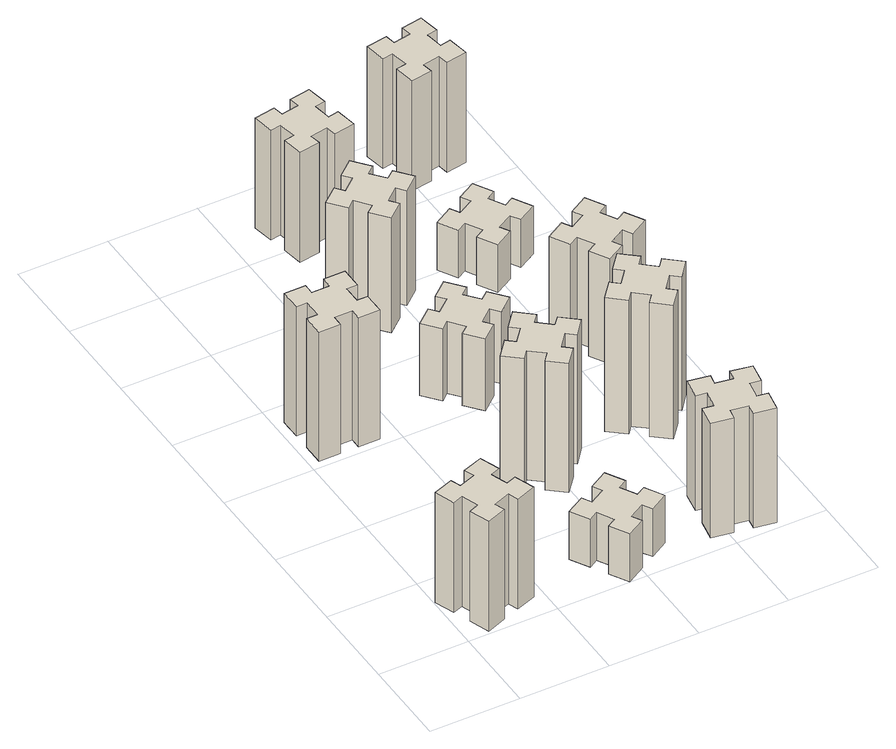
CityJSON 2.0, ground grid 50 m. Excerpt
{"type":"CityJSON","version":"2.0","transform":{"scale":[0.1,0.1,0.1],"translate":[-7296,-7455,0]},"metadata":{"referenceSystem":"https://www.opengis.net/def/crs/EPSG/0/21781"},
"CityObjects":{
"building1":{"type":"Building","attributes":{"class":"1000","function":"1000","usage":"1000","yearOfConstruction":2016,"roofType":"1000","measuredHeight":69,"storeysAboveGround":30,"storeysBelowGround":0},"geometry":[{"type":"Solid","lod":"1","boundaries":[[[[0,1,2,3,4,5,6,7,8,9,10,11,12,13,14,15,16,17,18,19]],[[17,16,20,21]],[[16,15,22,20]],[[15,14,23,22]],[[14,13,24,23]],[[13,12,25,24]],[[12,11,26,25]],[[11,10,27,26]],[[10,9,28,27]],[[9,8,29,28]],[[8,7,30,29]],[[7,6,31,30]],[[6,5,32,31]],[[5,4,33,32]],[[4,3,34,33]],[[3,2,35,34]],[[2,1,36,35]],[[1,0,37,36]],[[0,19,38,37]],[[19,18,39,38]],[[18,17,21,39]],[[24,25,26,27,28,29,30,31,32,33,34,35,36,37,38,39,21,20,22,23]]]]}]},
"building2":{"type":"Building","attributes":{"class":"1000","function":"1000","usage":"1000","yearOfConstruction":2016,"roofType":"1000","measuredHeight":81,"storeysAboveGround":30,"storeysBelowGround":0},"geometry":[{"type":"Solid","lod":"1","boundaries":[[[[40,41,42,43,44,45,46,47,48,49,50,51,52,53,54,55,56,57,58,59]],[[57,56,60,61]],[[56,55,62,60]],[[55,54,63,62]],[[54,53,64,63]],[[53,52,65,64]],[[52,51,66,65]],[[51,50,67,66]],[[50,49,68,67]],[[49,48,69,68]],[[48,47,70,69]],[[47,46,71,70]],[[46,45,72,71]],[[45,44,73,72]],[[44,43,74,73]],[[43,42,75,74]],[[42,41,76,75]],[[41,40,77,76]],[[40,59,78,77]],[[59,58,79,78]],[[58,57,61,79]],[[64,65,66,67,68,69,70,71,72,73,74,75,76,77,78,79,61,60,62,63]]]]}]},
"building3":{"type":"Building","attributes":{"class":"1000","function":"1000","usage":"1000","yearOfConstruction":2016,"roofType":"1000","measuredHeight":30,"storeysAboveGround":30,"storeysBelowGround":0},"geometry":[{"type":"Solid","lod":"1","boundaries":[[[[80,81,82,83,84,85,86,87,88,89,90,91,92,93,94,95,96,97,98,99]],[[97,96,100,101]],[[96,95,102,100]],[[95,94,103,102]],[[94,93,104,103]],[[93,92,105,104]],[[92,91,106,105]],[[91,90,107,106]],[[90,89,108,107]],[[89,88,109,108]],[[88,87,110,109]],[[87,86,111,110]],[[86,85,112,111]],[[85,84,113,112]],[[84,83,114,113]],[[83,82,115,114]],[[82,81,116,115]],[[81,80,117,116]],[[80,99,118,117]],[[99,98,119,118]],[[98,97,101,119]],[[104,105,106,107,108,109,110,111,112,113,114,115,116,117,118,119,101,100,102,103]]]]}]},
"building4":{"type":"Building","attributes":{"class":"1000","function":"1000","usage":"1000","yearOfConstruction":2016,"roofType":"1000","measuredHeight":81,"storeysAboveGround":30,"storeysBelowGround":0},"geometry":[{"type":"Solid","lod":"1","boundaries":[[[[120,121,122,123,124,125,126,127,128,129,130,131,132,133,134,135,136,137,138,139]],[[137,136,140,141]],[[136,135,142,140]],[[135,134,143,142]],[[134,133,144,143]],[[133,132,145,144]],[[132,131,146,145]],[[131,130,147,146]],[[130,129,148,147]],[[129,128,149,148]],[[128,127,150,149]],[[127,126,151,150]],[[126,125,152,151]],[[125,124,153,152]],[[124,123,154,153]],[[123,122,155,154]],[[122,121,156,155]],[[121,120,157,156]],[[120,139,158,157]],[[139,138,159,158]],[[138,137,141,159]],[[144,145,146,147,148,149,150,151,152,153,154,155,156,157,158,159,141,140,142,143]]]]}]},
"building5":{"type":"Building","attributes":{"class":"1000","function":"1000","usage":"1000","yearOfConstruction":2016,"roofType":"1000","measuredHeight":45,"storeysAboveGround":30,"storeysBelowGround":0},"geometry":[{"type":"Solid","lod":"1","boundaries":[[[[160,161,162,163,164,165,166,167,168,169,170,171,172,173,174,175,176,177,178,179]],[[177,176,180,181]],[[176,175,182,180]],[[175,174,183,182]],[[174,173,184,183]],[[173,172,185,184]],[[172,171,186,185]],[[171,170,187,186]],[[170,169,188,187]],[[169,168,189,188]],[[168,167,190,189]],[[167,166,191,190]],[[166,165,192,191]],[[165,164,193,192]],[[164,163,194,193]],[[163,162,195,194]],[[162,161,196,195]],[[161,160,197,196]],[[160,179,198,197]],[[179,178,199,198]],[[178,177,181,199]],[[184,185,186,187,188,189,190,191,192,193,194,195,196,197,198,199,181,180,182,183]]]]}]},
"building6":{"type":"Building","attributes":{"class":"1000","function":"1000","usage":"1000","yearOfConstruction":2016,"roofType":"1000","measuredHeight":72,"storeysAboveGround":30,"storeysBelowGround":0},"geometry":[{"type":"Solid","lod":"1","boundaries":[[[[200,201,202,203,204,205,206,207,208,209,210,211,212,213,214,215,216,217,218,219]],[[217,216,220,221]],[[216,215,222,220]],[[215,214,223,222]],[[214,213,224,223]],[[213,212,225,224]],[[212,211,226,225]],[[211,210,227,226]],[[210,209,228,227]],[[209,208,229,228]],[[208,207,230,229]],[[207,206,231,230]],[[206,205,232,231]],[[205,204,233,232]],[[204,203,234,233]],[[203,202,235,234]],[[202,201,236,235]],[[201,200,237,236]],[[200,219,238,237]],[[219,218,239,238]],[[218,217,221,239]],[[224,225,226,227,228,229,230,231,232,233,234,235,236,237,238,239,221,220,222,223]]]]}]},
"building7":{"type":"Building","attributes":{"class":"1000","function":"1000","usage":"1000","yearOfConstruction":2016,"roofType":"1000","measuredHeight":72,"storeysAboveGround":30,"storeysBelowGround":0},"geometry":[{"type":"Solid","lod":"1","boundaries":[[[[240,241,242,243,244,245,246,247,248,249,250,251,252,253,254,255,256,257,258,259]],[[257,256,260,261]],[[256,255,262,260]],[[255,254,263,262]],[[254,253,264,263]],[[253,252,265,264]],[[252,251,266,265]],[[251,250,267,266]],[[250,249,268,267]],[[249,248,269,268]],[[248,247,270,269]],[[247,246,271,270]],[[246,245,272,271]],[[245,244,273,272]],[[244,243,274,273]],[[243,242,275,274]],[[242,241,276,275]],[[241,240,277,276]],[[240,259,278,277]],[[259,258,279,278]],[[258,257,261,279]],[[264,265,266,267,268,269,270,271,272,273,274,275,276,277,278,279,261,260,262,263]]]]}]},
"building8":{"type":"Building","attributes":{"class":"1000","function":"1000","usage":"1000","yearOfConstruction":2016,"roofType":"1000","measuredHeight":69,"storeysAboveGround":30,"storeysBelowGround":0},"geometry":[{"type":"Solid","lod":"1","boundaries":[[[[280,281,282,283,284,285,286,287,288,289,290,291,292,293,294,295,296,297,298,299]],[[297,296,300,301]],[[296,295,302,300]],[[295,294,303,302]],[[294,293,304,303]],[[293,292,305,304]],[[292,291,306,305]],[[291,290,307,306]],[[290,289,308,307]],[[289,288,309,308]],[[288,287,310,309]],[[287,286,311,310]],[[286,285,312,311]],[[285,284,313,312]],[[284,283,314,313]],[[283,282,315,314]],[[282,281,316,315]],[[281,280,317,316]],[[280,299,318,317]],[[299,298,319,318]],[[298,297,301,319]],[[304,305,306,307,308,309,310,311,312,313,314,315,316,317,318,319,301,300,302,303]]]]}]},
"building9":{"type":"Building","attributes":{"class":"1000","function":"1000","usage":"1000","yearOfConstruction":2016,"roofType":"1000","measuredHeight":84,"storeysAboveGround":30,"storeysBelowGround":0},"geometry":[{"type":"Solid","lod":"1","boundaries":[[[[320,321,322,323,324,325,326,327,328,329,330,331,332,333,334,335,336,337,338,339]],[[337,336,340,341]],[[336,335,342,340]],[[335,334,343,342]],[[334,333,344,343]],[[333,332,345,344]],[[332,331,346,345]],[[331,330,347,346]],[[330,329,348,347]],[[329,328,349,348]],[[328,327,350,349]],[[327,326,351,350]],[[326,325,352,351]],[[325,324,353,352]],[[324,323,354,353]],[[323,322,355,354]],[[322,321,356,355]],[[321,320,357,356]],[[320,339,358,357]],[[339,338,359,358]],[[338,337,341,359]],[[344,345,346,347,348,349,350,351,352,353,354,355,356,357,358,359,341,340,342,343]]]]}]},
"building10":{"type":"Building","attributes":{"class":"1000","function":"1000","usage":"1000","yearOfConstruction":2016,"roofType":"1000","measuredHeight":66,"storeysAboveGround":30,"storeysBelowGround":0},"geometry":[{"type":"Solid","lod":"1","boundaries":[[[[360,361,362,363,364,365,366,367,368,369,370,371,372,373,374,375,376,377,378,379]],[[377,376,380,381]],[[376,375,382,380]],[[375,374,383,382]],[[374,373,384,383]],[[373,372,385,384]],[[372,371,386,385]],[[371,370,387,386]],[[370,369,388,387]],[[369,368,389,388]],[[368,367,390,389]],[[367,366,391,390]],[[366,365,392,391]],[[365,364,393,392]],[[364,363,394,393]],[[363,362,395,394]],[[362,361,396,395]],[[361,360,397,396]],[[360,379,398,397]],[[379,378,399,398]],[[378,377,381,399]],[[384,385,386,387,388,389,390,391,392,393,394,395,396,397,398,399,381,380,382,383]]]]}]},
"building11":{"type":"Building","attributes":{"class":"1000","function":"1000","usage":"1000","yearOfConstruction":2016,"roofType":"1000","measuredHeight":30,"storeysAboveGround":30,"storeysBelowGround":0},"geometry":[{"type":"Solid","lod":"1","boundaries":[[[[400,401,402,403,404,405,406,407,408,409,410,411,412,413,414,415,416,417,418,419]],[[417,416,420,421]],[[416,415,422,420]],[[415,414,423,422]],[[414,413,424,423]],[[413,412,425,424]],[[412,411,426,425]],[[411,410,427,426]],[[410,409,428,427]],[[409,408,429,428]],[[408,407,430,429]],[[407,406,431,430]],[[406,405,432,431]],[[405,404,433,432]],[[404,403,434,433]],[[403,402,435,434]],[[402,401,436,435]],[[401,400,437,436]],[[400,419,438,437]],[[419,418,439,438]],[[418,417,421,439]],[[424,425,426,427,428,429,430,431,432,433,434,435,436,437,438,439,421,420,422,423]]]]}]},
"building12":{"type":"Building","attributes":{"class":"1000","function":"1000","usage":"1000","yearOfConstruction":2016,"roofType":"1000","measuredHeight":69,"storeysAboveGround":30,"storeysBelowGround":0},"geometry":[{"type":"Solid","lod":"1","boundaries":[[[[440,441,442,443,444,445,446,447,448,449,450,451,452,453,454,455,456,457,458,459]],[[457,456,460,461]],[[456,455,462,460]],[[455,454,463,462]],[[454,453,464,463]],[[453,452,465,464]],[[452,451,466,465]],[[451,450,467,466]],[[450,449,468,467]],[[449,448,469,468]],[[448,447,470,469]],[[447,446,471,470]],[[446,445,472,471]],[[445,444,473,472]],[[444,443,474,473]],[[443,442,475,474]],[[442,441,476,475]],[[441,440,477,476]],[[440,459,478,477]],[[459,458,479,478]],[[458,457,461,479]],[[464,465,466,467,468,469,470,471,472,473,474,475,476,477,478,479,461,460,462,463]]]]}]}
},
"vertices":[
[235,356,0],[141,322,0],[120,378,0],[7,337,0],[49,224,0],[105,245,0],[139,151,0],[83,130,0],[124,17,0],[237,59,0],[216,115,0],[310,149,0],[330,93,0],[443,134,0],[402,247,0],[346,226,0],[312,320,0],[368,340,0],[327,453,0],[214,412,0],[312,320,690],[368,340,690],[346,226,690],[402,247,690],[443,134,690],[330,93,690],[310,149,690],[216,115,690],[237,59,690],[124,17,690],[83,130,690],[139,151,690],[105,245,690],[49,224,690],[7,337,690],[120,378,690],[141,322,690],[235,356,690],[214,412,690],[327,453,690],
[115,1765,0],[115,1665,0],[55,1665,0],[55,1545,0],[175,1545,0],[175,1605,0],[275,1605,0],[275,1545,0],[395,1545,0],[395,1665,0],[335,1665,0],[335,1765,0],[395,1765,0],[395,1885,0],[275,1885,0],[275,1825,0],[175,1825,0],[175,1885,0],[55,1885,0],[55,1765,0],[175,1825,810],[175,1885,810],[275,1825,810],[275,1885,810],[395,1885,810],[395,1765,810],[335,1765,810],[335,1665,810],[395,1665,810],[395,1545,810],[275,1545,810],[275,1605,810],[175,1605,810],[175,1545,810],[55,1545,810],[55,1665,810],[115,1665,810],[115,1765,810],[55,1765,810],[55,1885,810],
[845,224,0],[895,137,0],[843,107,0],[903,3,0],[1007,63,0],[977,115,0],[1064,165,0],[1094,113,0],[1198,173,0],[1138,277,0],[1086,247,0],[1036,334,0],[1088,364,0],[1028,468,0],[924,408,0],[954,356,0],[867,306,0],[837,358,0],[733,298,0],[793,194,0],[867,306,300],[837,358,300],[954,356,300],[924,408,300],[1028,468,300],[1088,364,300],[1036,334,300],[1086,247,300],[1138,277,300],[1198,173,300],[1094,113,300],[1064,165,300],[977,115,300],[1007,63,300],[903,3,300],[843,107,300],[895,137,300],[845,224,300],[793,194,300],[733,298,300],
[1017,866,0],[1082,943,0],[1128,904,0],[1205,996,0],[1113,1073,0],[1074,1027,0],[998,1092,0],[1036,1138,0],[944,1215,0],[867,1123,0],[913,1084,0],[849,1008,0],[803,1046,0],[726,954,0],[818,877,0],[856,923,0],[933,859,0],[894,813,0],[986,736,0],[1063,828,0],[933,859,810],[894,813,810],[856,923,810],[818,877,810],[726,954,810],[803,1046,810],[849,1008,810],[913,1084,810],[867,1123,810],[944,1215,810],[1036,1138,810],[998,1092,810],[1074,1027,810],[1113,1073,810],[1205,996,810],[1128,904,810],[1082,943,810],[1017,866,810],[1063,828,810],[986,736,810],
[998,1599,0],[1074,1663,0],[1113,1617,0],[1205,1694,0],[1128,1786,0],[1082,1748,0],[1017,1824,0],[1063,1863,0],[986,1955,0],[894,1878,0],[933,1832,0],[856,1767,0],[818,1813,0],[726,1736,0],[803,1644,0],[849,1683,0],[913,1606,0],[867,1568,0],[944,1476,0],[1036,1553,0],[913,1606,450],[867,1568,450],[849,1683,450],[803,1644,450],[726,1736,450],[818,1813,450],[856,1767,450],[933,1832,450],[894,1878,450],[986,1955,450],[1063,1863,450],[1017,1824,450],[1082,1748,450],[1128,1786,450],[1205,1694,450],[1113,1617,450],[1074,1663,450],[998,1599,450],[1036,1553,450],[944,1476,450],
[833,2572,0],[756,2507,0],[718,2553,0],[626,2476,0],[703,2384,0],[749,2423,0],[813,2346,0],[767,2308,0],[844,2216,0],[936,2293,0],[898,2339,0],[974,2403,0],[1013,2357,0],[1105,2434,0],[1028,2526,0],[982,2488,0],[917,2564,0],[963,2603,0],[886,2695,0],[794,2618,0],[917,2564,720],[963,2603,720],[982,2488,720],[1028,2526,720],[1105,2434,720],[1013,2357,720],[974,2403,720],[898,2339,720],[936,2293,720],[844,2216,720],[767,2308,720],[813,2346,720],[749,2423,720],[703,2384,720],[626,2476,720],[718,2553,720],[756,2507,720],[833,2572,720],[794,2618,720],[886,2695,720],
[1705,167,0],[1722,265,0],[1781,255,0],[1802,373,0],[1684,394,0],[1674,335,0],[1575,352,0],[1586,411,0],[1467,432,0],[1447,314,0],[1506,304,0],[1488,205,0],[1429,216,0],[1408,97,0],[1527,77,0],[1537,136,0],[1635,118,0],[1625,59,0],[1743,38,0],[1764,157,0],[1635,118,720],[1625,59,720],[1537,136,720],[1527,77,720],[1408,97,720],[1429,216,720],[1488,205,720],[1506,304,720],[1447,314,720],[1467,432,720],[1586,411,720],[1575,352,720],[1674,335,720],[1684,394,720],[1802,373,720],[1781,255,720],[1722,265,720],[1705,167,720],[1764,157,720],[1743,38,720],
[835,2978,0],[934,2996,0],[944,2937,0],[1062,2957,0],[1041,3076,0],[982,3065,0],[965,3164,0],[1024,3174,0],[1003,3292,0],[885,3271,0],[895,3212,0],[797,3195,0],[787,3254,0],[668,3233,0],[689,3115,0],[748,3125,0],[766,3027,0],[707,3017,0],[727,2898,0],[846,2919,0],[766,3027,690],[707,3017,690],[748,3125,690],[689,3115,690],[668,3233,690],[787,3254,690],[797,3195,690],[895,3212,690],[885,3271,690],[1003,3292,690],[1024,3174,690],[965,3164,690],[982,3065,690],[1041,3076,690],[1062,2957,690],[944,2937,690],[934,2996,690],[835,2978,690],[846,2919,690],[727,2898,690],
[1553,1184,0],[1489,1108,0],[1443,1146,0],[1366,1054,0],[1458,977,0],[1496,1023,0],[1573,959,0],[1534,913,0],[1626,836,0],[1703,928,0],[1657,966,0],[1722,1043,0],[1768,1004,0],[1845,1096,0],[1753,1173,0],[1714,1127,0],[1638,1192,0],[1676,1238,0],[1584,1315,0],[1507,1223,0],[1638,1192,840],[1676,1238,840],[1714,1127,840],[1753,1173,840],[1845,1096,840],[1768,1004,840],[1722,1043,840],[1657,966,840],[1703,928,840],[1626,836,840],[1534,913,840],[1573,959,840],[1496,1023,840],[1458,977,840],[1366,1054,840],[1443,1146,840],[1489,1108,840],[1553,1184,840],[1507,1223,840],[1584,1315,840],
[1826,1727,0],[1776,1814,0],[1828,1844,0],[1768,1948,0],[1664,1888,0],[1694,1836,0],[1607,1786,0],[1577,1838,0],[1473,1778,0],[1533,1674,0],[1585,1704,0],[1635,1617,0],[1583,1587,0],[1643,1483,0],[1747,1543,0],[1717,1595,0],[1804,1645,0],[1834,1593,0],[1938,1653,0],[1878,1757,0],[1804,1645,660],[1834,1593,660],[1717,1595,660],[1747,1543,660],[1643,1483,660],[1583,1587,660],[1635,1617,660],[1585,1704,660],[1533,1674,660],[1473,1778,660],[1577,1838,660],[1607,1786,660],[1694,1836,660],[1664,1888,660],[1768,1948,660],[1828,1844,660],[1776,1814,660],[1826,1727,660],[1878,1757,660],[1938,1653,660],
[1517,2335,0],[1604,2385,0],[1634,2333,0],[1738,2393,0],[1678,2497,0],[1626,2467,0],[1576,2554,0],[1628,2584,0],[1568,2688,0],[1464,2628,0],[1494,2576,0],[1407,2526,0],[1377,2578,0],[1273,2518,0],[1333,2414,0],[1385,2444,0],[1435,2357,0],[1383,2327,0],[1443,2223,0],[1547,2283,0],[1435,2357,300],[1383,2327,300],[1385,2444,300],[1333,2414,300],[1273,2518,300],[1377,2578,300],[1407,2526,300],[1494,2576,300],[1464,2628,300],[1568,2688,300],[1628,2584,300],[1576,2554,300],[1626,2467,300],[1678,2497,300],[1738,2393,300],[1634,2333,300],[1604,2385,300],[1517,2335,300],[1547,2283,300],[1443,2223,300],
[1488,3325,0],[1506,3227,0],[1447,3217,0],[1467,3098,0],[1586,3119,0],[1575,3178,0],[1674,3196,0],[1684,3137,0],[1802,3157,0],[1781,3276,0],[1722,3265,0],[1705,3364,0],[1764,3374,0],[1743,3492,0],[1625,3471,0],[1635,3412,0],[1537,3395,0],[1527,3454,0],[1408,3433,0],[1429,3315,0],[1537,3395,690],[1527,3454,690],[1635,3412,690],[1625,3471,690],[1743,3492,690],[1764,3374,690],[1705,3364,690],[1722,3265,690],[1781,3276,690],[1802,3157,690],[1684,3137,690],[1674,3196,690],[1575,3178,690],[1586,3119,690],[1467,3098,690],[1447,3217,690],[1506,3227,690],[1488,3325,690],[1429,3315,690],[1408,3433,690]
]}
